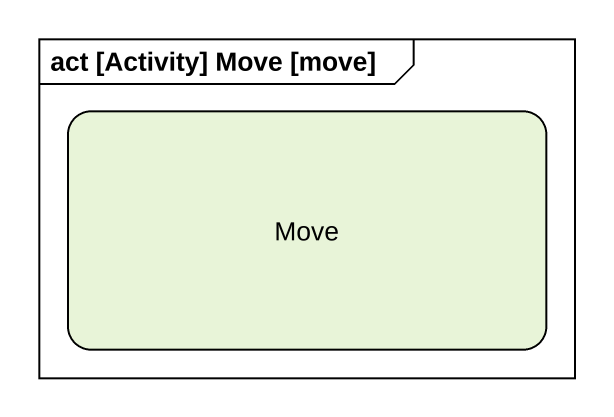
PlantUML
@startuml
mainframe act [Activity] Move [move]
hide empty description
state Move
@enduml
